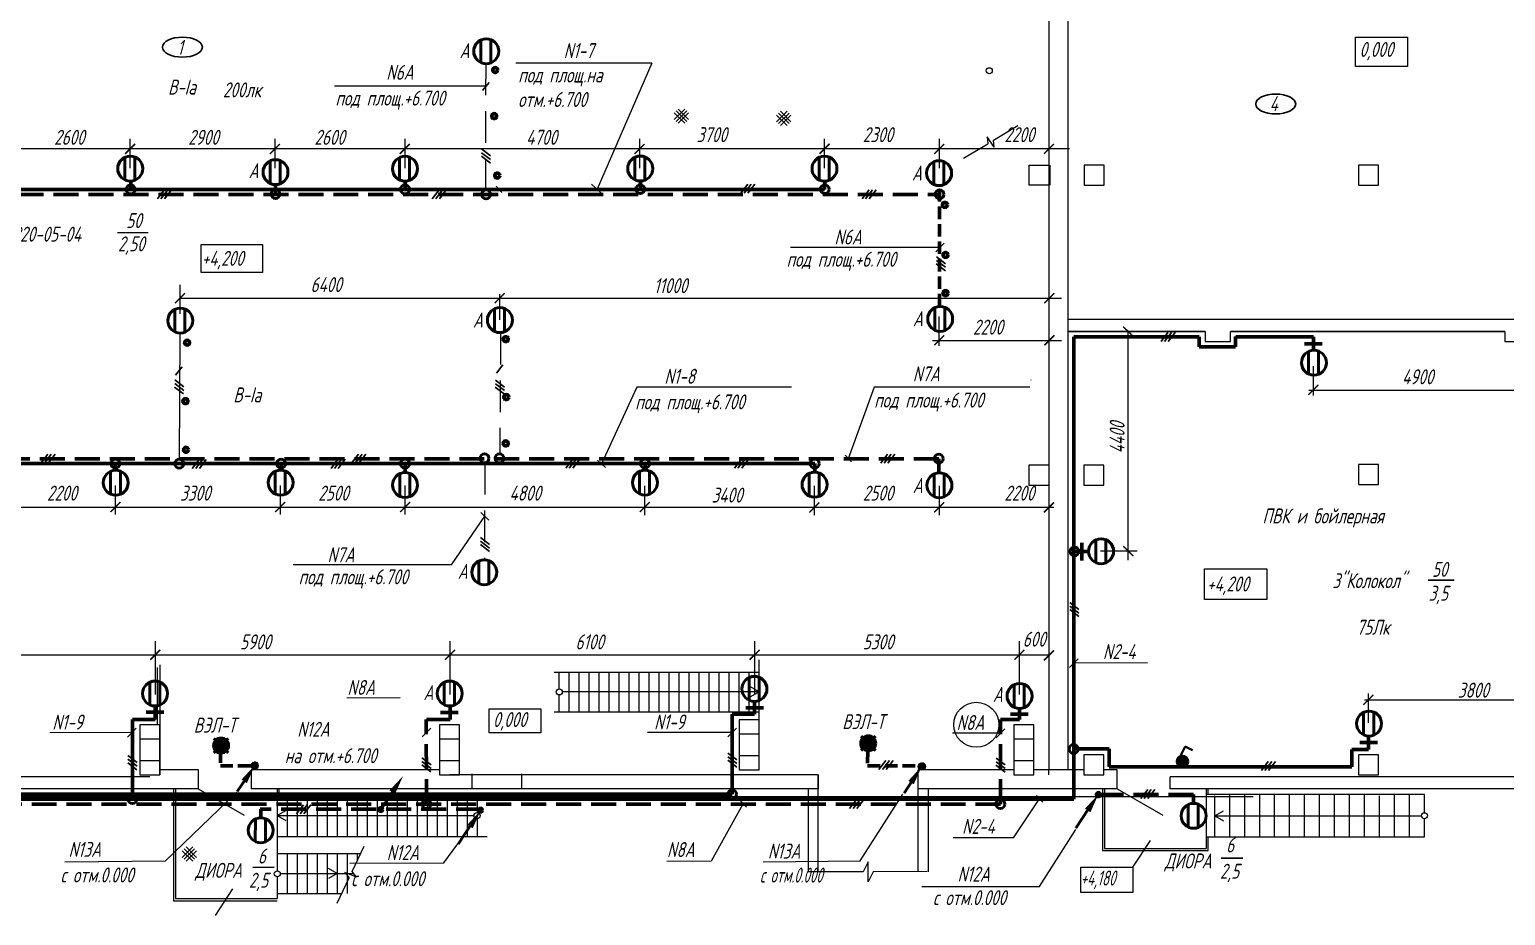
# Model space of a CAD drawing. Header units: inches. Extents: x -2146 to 222, y -883 to 3331.
# Drawn here: x -1174.4 to -878.9, y 2321.4 to 2498.9 of the extents above; entities that cross this region are included whole.
import ezdxf
from ezdxf.enums import TextEntityAlignment as Align

# ---------------------------------------------------------------- set-up
doc = ezdxf.new("R2010")
doc.units = ezdxf.units.IN
doc.header["$MEASUREMENT"] = 0
for name, pattern in [('AUSGEZOGEN', [0]), ('DURCHG', [0]), ('gost5', [7, 5, -2, 0]), ('HIDDEN', [9.525, 6.35, -3.175]), ('K5LT_BASIC', [0]), ('осевая', [50.8, 31.75, -6.35, 6.35, -6.35])]:
    doc.linetypes.add(name, pattern=pattern)
for name, color, linetype in [('1', 7, 'AUSGEZOGEN'), ('osnovnoy shtamp', 7, 'Continuous'), ('АР', 7, 'Continuous'), ('блок', 7, 'Continuous'), ('вид', 7, 'Continuous'), ('НОВЫЙ', 7, 'Continuous'), ('орудован', 7, 'Continuous'), ('текст', 7, 'Continuous')]:
    doc.layers.add(name, color=color, linetype=linetype)
for name, color, linetype, lineweight in [('кабель', 1, 'Continuous', 60), ('КаБель силовой (Вновь)', 1, 'Continuous', 60), ('лампа', 6, 'Continuous', 50), ('основной', 7, 'Continuous', 30), ('размеры', 82, 'Continuous', 25), ('рамка толстая', 7, 'Continuous', 60), ('стена', 7, 'Continuous', 18), ('Строительный', 7, 'Continuous', 25), ('Схема распред. сети', 9, 'Continuous', 25), ('уровни', 5, 'Continuous', 25)]:
    doc.layers.add(name, color=color, linetype=linetype, lineweight=lineweight)
doc.styles.add('Simplex', font='simplex.shx', dxfattribs={"width": 0.7, "oblique": 15})
doc.linetypes.add('ограждение1', pattern='A,6.35,-2.54,[133,ltypeshp.shx,S=2.54,R=0,X=-2.54,Y=0],-2.54,25.4', length=36.83)

# ---------------------------------------------------------------- blocks, each defined once
blk = doc.blocks.new('A$C33DA0663')
at = {"color": 5}
for p, q in [((-4.54, 1.45), (-2.77, 3.22)), ((-2.77, 3.22), (-4.12, 2.85)), ((-4.54, 1.45), (-3.19, 1.81))]:
    blk.add_line(p, q, dxfattribs=at)
at = {"layer": 'АР', "color": 5}
for p, q in [((-7.85, 7.06), (-4.12, 2.85)), ((-3.19, 1.81), (0.55, -2.39))]:
    blk.add_line(p, q, dxfattribs=at)
blk = doc.blocks.new('A$C7DB55512')
blk.add_circle((0, 0), 4.51)
blk = doc.blocks.new('A$C111428AF')
at = {"lineweight": 50}
blk.add_hatch(color=24, dxfattribs=at).paths.add_polyline_path([(3, 1.5, 1), (0, 1.5, 1)])
at = {"color": 24, "lineweight": 50}
for p, q in [((0.07, 2.93), (0.44, 2.56)), ((0.44, 0.44), (0.07, 0.07)), ((2.93, 2.93), (2.56, 2.56)), ((2.56, 0.44), (2.93, 0.07))]:
    blk.add_line(p, q, dxfattribs=at)
blk.add_circle((1.5, 1.5), 1.5, dxfattribs=at)

msp = doc.modelspace()

# ---------------------------------------------------------------- hatches: boundary and pattern name
msp.add_hatch(color=0).paths.add_polyline_path([(-943.54, 2353.25, -1), (-943.54, 2351.25, -1)])
h = msp.add_hatch(color=24)
edge = h.paths.add_edge_path()
edge.add_arc((-1129.3, 2351.4), 0.718, 0, 360)
h = msp.add_hatch(color=24)
edge = h.paths.add_edge_path()
edge.add_arc((-995.71, 2351.25), 0.718, 0, 360)
h = msp.add_hatch(color=24)
edge = h.paths.add_edge_path()
edge.add_arc((-995.7, 2351.23), 0.718, 0, 360)
at = {"layer": 'вид'}
msp.add_hatch(color=0, dxfattribs=at).paths.add_polyline_path([(-944.08, 2353.12, 1), (-942.91, 2351.5, 1)])
at = {"layer": 'кабель'}
for color, points in [(24, [(-1129.61, 2351.52, -1), (-1128.83, 2351.52, -1)]), (24, [(-1128.83, 2351.52, -1), (-1129.61, 2351.52, -1)]), (24, [(-996.03, 2351.37, -1), (-995.25, 2351.37, -1)]), (24, [(-995.25, 2351.37, -1), (-996.03, 2351.37, -1)]), (6, [(-960.77, 2345.62, -1), (-959.99, 2345.62, -1)]), (6, [(-959.99, 2345.62, -1), (-960.77, 2345.62, -1)]), (6, [(-1104.42, 2342.63, -1), (-1103.64, 2342.63, -1)]), (6, [(-1103.64, 2342.63, -1), (-1104.42, 2342.63, -1)]), (6, [(-1084.47, 2342.5, -1), (-1083.69, 2342.5, -1)]), (6, [(-1083.69, 2342.5, -1), (-1084.47, 2342.5, -1)])]:
    msp.add_hatch(color=color, dxfattribs=at).paths.add_polyline_path(points)

# ---------------------------------------------------------------- linework, layer by layer
at = {"color": 6, "lineweight": 50}
for p, q in [((-1084.01, 2496.75), (-1084.01, 2492.25)), ((-1082, 2496.82), (-1082, 2492.18)), ((-1155.29, 2473.25), (-1155.29, 2468.75)), ((-1153.28, 2473.31), (-1153.28, 2468.68)), ((-1126.2, 2472.54), (-1126.2, 2468.03)), ((-1124.19, 2472.6), (-1124.19, 2467.97)), ((-1100.27, 2473.22), (-1100.27, 2468.71)), ((-1098.26, 2473.28), (-1098.26, 2468.65)), ((-1053.18, 2473.27), (-1053.18, 2468.76)), ((-1051.17, 2473.33), (-1051.17, 2468.7)), ((-1016.28, 2473.23), (-1016.28, 2468.73)), ((-1014.27, 2473.3), (-1014.27, 2468.66)), ((-993.33, 2472.33), (-993.33, 2467.83)), ((-991.32, 2472.4), (-991.32, 2467.76)), ((-1145.27, 2442.8), (-1145.27, 2438.3)), ((-1143.26, 2442.87), (-1143.26, 2438.23)), ((-1081.28, 2442.89), (-1081.28, 2438.39)), ((-1079.27, 2442.95), (-1079.27, 2438.32)), ((-993.12, 2443.14), (-993.12, 2438.64)), ((-991.11, 2443.21), (-991.11, 2438.57)), ((-918.28, 2434.36), (-918.28, 2429.86)), ((-916.27, 2434.43), (-916.27, 2429.79)), ((-1158.19, 2410.33), (-1158.19, 2405.83)), ((-1156.18, 2410.4), (-1156.18, 2405.76)), ((-1125.18, 2410.34), (-1125.18, 2405.84)), ((-1123.17, 2410.41), (-1123.17, 2405.77)), ((-1100.26, 2409.87), (-1100.26, 2405.37)), ((-1098.25, 2409.94), (-1098.25, 2405.3)), ((-1052.23, 2410.35), (-1052.23, 2405.85)), ((-1050.22, 2410.41), (-1050.22, 2405.78)), ((-1018.27, 2409.94), (-1018.27, 2405.44)), ((-1016.26, 2410), (-1016.26, 2405.37)), ((-993.26, 2409.82), (-993.26, 2405.32)), ((-991.25, 2409.89), (-991.25, 2405.26)), ((-958.88, 2396.67), (-958.88, 2392.03)), ((-960.89, 2396.58), (-960.89, 2392.1)), ((-1084.4, 2392.41), (-1084.4, 2387.9)), ((-1082.39, 2392.47), (-1082.39, 2387.84)), ((-1150.31, 2368.11), (-1150.31, 2363.61)), ((-1148.3, 2368.18), (-1148.3, 2363.54)), ((-1091.32, 2368.11), (-1091.32, 2363.61)), ((-1089.31, 2368.18), (-1089.31, 2363.54)), ((-1030.3, 2369.04), (-1030.3, 2364.54)), ((-1028.29, 2369.11), (-1028.29, 2364.47)), ((-977.22, 2367.63), (-977.23, 2363.13)), ((-975.22, 2367.67), (-975.22, 2363.04)), ((-907.25, 2362.08), (-907.25, 2357.58)), ((-905.24, 2362.15), (-905.24, 2357.51)), ((-942.38, 2343.62), (-942.38, 2339.11)), ((-940.37, 2343.68), (-940.37, 2339.05)), ((-1129.15, 2340.71), (-1129.16, 2336.21)), ((-1127.15, 2340.78), (-1127.15, 2336.14))]:
    msp.add_line(p, q, dxfattribs=at)
at = {"linetype": 'HIDDEN'}
for p, q in [((-1083.03, 2492.02), (-1083.09, 2466.73)), ((-1080.05, 2438.09), (-1080.21, 2413.86)), ((-1083.19, 2412.06), (-1083.31, 2392.68))]:
    msp.add_line(p, q, dxfattribs=at)
at = {"linetype": 'Continuous'}
for p, q in [((-1049.8, 2492.1), (-1076.98, 2492.08)), ((-992.04, 2455.22), (-1022.03, 2455.19)), ((-1021.78, 2427.25), (-1052.76, 2427.23)), ((-974.09, 2427.25), (-1005.25, 2427.23)), ((-950.52, 2371.98), (-965.29, 2371.96)), ((-1100.16, 2364.99), (-1110.85, 2364.94)), ((-1153.87, 2358.02), (-1170.28, 2357.99)), ((-1033.71, 2358.04), (-1050.64, 2358.02)), ((-979.92, 2357.94), (-989.58, 2357.92)), ((-977.34, 2336.97), (-989.43, 2336.94)), ((-1037.92, 2332.25), (-1046.77, 2332.23))]:
    msp.add_line(p, q, dxfattribs=at)
for p, q in [((-1049.8, 2492.1), (-1060.72, 2466.88)), ((-1082.81, 2487.48), (-1113.31, 2487.49)), ((-1052.76, 2427.23), (-1059.83, 2411.88)), ((-1005.25, 2427.23), (-1010.43, 2412.89)), ((-1089.85, 2391.6), (-1121.59, 2391.6)), ((-1037.84, 2332.33), (-1031.47, 2343.74)), ((-977.36, 2336.96), (-972.12, 2344.78))]:
    msp.add_line(p, q)
at = {"lineweight": 30}
for p, q in [((-1083.66, 2486.61), (-1082.36, 2488.26)), ((-1059.5, 2465.75), (-1061.85, 2467.9)), ((-1079.82, 2466.21), (-1080.95, 2467.49)), ((-992.93, 2454.29), (-991.21, 2456.07)), ((-1145.14, 2429.62), (-1143.84, 2431.27)), ((-1080.88, 2430.01), (-1079.59, 2431.67)), ((-1060.63, 2412.6), (-1059.02, 2411.16)), ((-1011.04, 2413.58), (-1009.81, 2412.26)), ((-1084.04, 2402.11), (-1082.38, 2400.58)), ((-894.35, 2388.54), (-889.15, 2388.54)), ((-966.15, 2371.05), (-964.42, 2372.83)), ((-1154.73, 2357.13), (-1153.01, 2358.9)), ((-1095.76, 2357.15), (-1094.04, 2358.93)), ((-1034.58, 2357.15), (-1032.85, 2358.93)), ((-980.83, 2357), (-979.11, 2358.77)), ((-1030.85, 2343.07), (-1032.11, 2344.4)), ((-971.49, 2344.12), (-972.75, 2345.45)), ((-935.79, 2332.86), (-931.47, 2332.89)), ((-1129.68, 2331.04), (-1125.36, 2331.07))]:
    msp.add_line(p, q, dxfattribs=at)
at = {"lineweight": 13, "ltscale": 100}
for p, q in [((-1043.17, 2482.93), (-1045.27, 2480.83)), ((-1042.79, 2482.54), (-1044.89, 2480.45)), ((-1042.79, 2480.45), (-1044.89, 2482.54)), ((-1042.41, 2480.83), (-1044.51, 2482.93)), ((-1022.68, 2482.48), (-1024.78, 2480.38)), ((-1021.92, 2480.38), (-1024.02, 2482.48)), ((-1043.17, 2480.07), (-1045.27, 2482.16)), ((-1042.41, 2482.16), (-1044.51, 2480.07)), ((-1022.68, 2479.62), (-1024.78, 2481.71)), ((-1022.3, 2482.1), (-1024.4, 2480)), ((-1022.3, 2480), (-1024.4, 2482.1)), ((-1021.92, 2481.71), (-1024.02, 2479.62))]:
    msp.add_line(p, q, dxfattribs=at)
at = {"color": 0}
for p, q in [((-1154.19, 2471.09), (-1154.19, 2476.94)), ((-1125.19, 2471.09), (-1125.19, 2476.94)), ((-1099.19, 2471.09), (-1099.19, 2476.94)), ((-1052.19, 2471.09), (-1052.19, 2476.94)), ((-1015.19, 2471.09), (-1015.19, 2476.94)), ((-992.19, 2471.09), (-992.19, 2476.94)), ((-1250.31, 2475), (-966.15, 2475)), ((-1144.21, 2441.88), (-1144.21, 2447.73)), ((-1144.26, 2445.04), (-967.75, 2445.04)), ((-992.21, 2435.52), (-992.21, 2441.37)), ((-954.39, 2392.55), (-954.4, 2438.35)), ((-1144.27, 2437.97), (-1144.43, 2412.69)), ((-993.6, 2436.59), (-967.75, 2436.59)), ((-917.3, 2425.57), (-917.3, 2431.42)), ((-918.2, 2426.64), (-868.3, 2426.64)), ((-1157.13, 2401.69), (-1157.13, 2407.54)), ((-1124.13, 2401.69), (-1124.13, 2407.54)), ((-1099.13, 2401.69), (-1099.13, 2407.54)), ((-1051.19, 2401.6), (-1051.19, 2407.45)), ((-1017.19, 2401.6), (-1017.19, 2407.45)), ((-992.19, 2401.6), (-992.19, 2407.45)), ((-1285.35, 2403.2), (-969.29, 2403.2)), ((-1089.85, 2391.6), (-1083.19, 2401.38)), ((-1149.21, 2376.34), (-1149.21, 2365.68)), ((-1090.21, 2376.34), (-1090.21, 2365.68)), ((-1029.21, 2376.34), (-1029.21, 2365.68)), ((-976.21, 2376.34), (-976.21, 2365.68)), ((-1270.69, 2373.63), (-970.06, 2373.63)), ((-907.05, 2364.57), (-867.89, 2364.57)), ((-906.3, 2360.01), (-906.3, 2365.86)), ((-1451.92, 2345.23), (-929.34, 2345.23)), ((-1147.13, 2332.38), (-1132.84, 2346.09)), ((-1008.03, 2332.34), (-999.54, 2345.68)), ((-972.13, 2327.18), (-964.9, 2338.59)), ((-1091.44, 2331.93), (-1088.59, 2335.72)), ((-953.44, 2331.09), (-949.96, 2336.4)), ((-1167.32, 2332.18), (-1147.12, 2332.38)), ((-1110.25, 2331.87), (-1091.44, 2331.94)), ((-1027.49, 2332.18), (-1007.98, 2332.38)), ((-1137.13, 2321.4), (-1133.65, 2326.71)), ((-995.74, 2327.18), (-972.12, 2327.21))]:
    msp.add_line(p, q, dxfattribs=at)
at = {"lineweight": 60}
for p, q in [((-1154.12, 2466.83), (-1154.12, 2468.5)), ((-1125.12, 2465.84), (-1125.12, 2467.78)), ((-1099.18, 2466.83), (-1099.18, 2468.5)), ((-1052.05, 2466.83), (-1052.05, 2468.5)), ((-1015.17, 2466.83), (-1015.11, 2468.5)), ((-940.19, 2437.3), (-965.3, 2437.3)), ((-965.29, 2437.3), (-965.29, 2344.71)), ((-917.3, 2437.3), (-932.81, 2437.3)), ((-919.07, 2435.91), (-915.53, 2435.91)), ((-917.3, 2434.61), (-917.3, 2437.3)), ((-1157.18, 2411.89), (-1157.18, 2410.64)), ((-1124, 2411.89), (-1124, 2410.74)), ((-1099.18, 2411.88), (-1099.18, 2410.13)), ((-1051.13, 2411.9), (-1051.13, 2410.74)), ((-1017.15, 2411.91), (-1017.15, 2410.21)), ((-992.31, 2412.89), (-992.31, 2411.2)), ((-992.31, 2411.25), (-992.32, 2410.07)), ((-962.46, 2394.31), (-965.29, 2394.31)), ((-963.67, 2392.53), (-963.67, 2396.07)), ((-1029.19, 2364.2), (-1029.19, 2361.73)), ((-1151.02, 2362.11), (-1147.48, 2362.11)), ((-1149.24, 2363.32), (-1149.24, 2360.65)), ((-1092.09, 2362.08), (-1088.55, 2362.08)), ((-1090.13, 2363.3), (-1090.13, 2360.63)), ((-1033.71, 2345.71), (-1033.71, 2361.72)), ((-1033.7, 2361.73), (-1029.19, 2361.73)), ((-1030.98, 2362.99), (-1027.44, 2362.99)), ((-977.96, 2361.72), (-974.42, 2361.72)), ((-976.17, 2362.84), (-976.17, 2360.68)), ((-1153.78, 2344.72), (-1153.78, 2360.65)), ((-1153.78, 2360.65), (-1149.24, 2360.65)), ((-1094.91, 2360.63), (-1090.13, 2360.63)), ((-979.99, 2360.67), (-976.18, 2360.68)), ((-908.01, 2356.07), (-904.47, 2356.07))]:
    msp.add_line(p, q, dxfattribs=at)
at = {"linetype": 'K5LT_BASIC', "lineweight": 60}
for p, q in [((-1317.78, 2466.83), (-1015.17, 2466.83)), ((-1325.36, 2411.9), (-1017.15, 2411.91))]:
    msp.add_line(p, q, dxfattribs=at)
at = {"linetype": 'gost5', "lineweight": 60}
for p, q in [((-1316.54, 2465.83), (-992.17, 2465.83)), ((-1094.89, 2343.71), (-1094.94, 2360.63)), ((-979.94, 2343.71), (-979.99, 2360.67))]:
    msp.add_line(p, q, dxfattribs=at)
at = {"linetype": 'gost5', "lineweight": 60, "ltscale": 0.5}
msp.add_line((-992.19, 2443.39), (-992.17, 2467.55), dxfattribs=at)
at = {"lineweight": 25}
msp.add_line((-1156.77, 2458.19), (-1150.63, 2458.19), dxfattribs=at)
at = {"color": 24, "linetype": 'gost5', "lineweight": 60, "ltscale": 0.5}
for p, q in [((-1136.16, 2354.5), (-1136.16, 2351.38)), ((-1136.16, 2351.38), (-1129.57, 2351.38)), ((-1006.57, 2351.37), (-995.84, 2351.37))]:
    msp.add_line(p, q, dxfattribs=at)
at = {"ltscale": 100}
for p, q in [((-1141.69, 2335.14), (-1143.79, 2333.04)), ((-1141.31, 2334.76), (-1143.4, 2332.66)), ((-1141.31, 2332.66), (-1143.4, 2334.76)), ((-1140.93, 2333.04), (-1143.02, 2335.14)), ((-1141.69, 2332.28), (-1143.79, 2334.37)), ((-1140.93, 2334.37), (-1143.02, 2332.28))]:
    msp.add_line(p, q, dxfattribs=at)
at = {"color": 0, "lineweight": 50}
for centre in [(-1154.12, 2466.82), (-1099.18, 2466.84), (-1052.09, 2466.87), (-1015.15, 2466.87), (-1125.12, 2465.89), (-1082.95, 2465.82), (-992.17, 2465.83), (-1157.17, 2411.88), (-1144.4, 2411.9), (-1124, 2411.89), (-1099.18, 2411.9), (-1083.27, 2412.97), (-1080.27, 2412.97), (-1051.13, 2411.9), (-1017.16, 2411.89), (-992.32, 2412.89), (-965.15, 2394.31), (-965.3, 2354.75), (-1033.69, 2345.68), (-1153.77, 2344.72), (-1094.89, 2343.71), (-979.99, 2343.73)]:
    msp.add_circle(centre, 0.891, dxfattribs=at)
at = {"color": 0, "lineweight": 30}
msp.add_circle((-943.5, 2352.31), 1, dxfattribs=at)
at = {"color": 24}
for centre in [(-1129.3, 2351.4), (-995.71, 2351.25), (-995.7, 2351.23)]:
    msp.add_circle(centre, 0.718, dxfattribs=at)
at = {"layer": 'osnovnoy shtamp', "color": 0, "lineweight": 13}
msp.add_circle((-982.2, 2490.6), 0.6, dxfattribs=at)
at = {"layer": 'АР', "color": 0, "lineweight": 30}
for centre in [(-1143.76, 2495.32), (-924.86, 2483.93)]:
    msp.add_ellipse(centre, major_axis=(-4, 0), ratio=0.5, dxfattribs=at)
at = {"layer": 'блок', "color": 0, "lineweight": 30}
for p, q in [((-1083.9, 2473.49), (-1082.08, 2472.1)), ((-1083.87, 2474.92), (-1082.06, 2473.53)), ((-1083.87, 2474.18), (-1082.06, 2472.79)), ((-1030.57, 2467.86), (-1031.96, 2466.04)), ((-1029.87, 2467.86), (-1031.26, 2466.04)), ((-1029.13, 2467.86), (-1030.52, 2466.04)), ((-1147.39, 2466.73), (-1148.78, 2464.92)), ((-1146.69, 2466.73), (-1148.08, 2464.92)), ((-1145.95, 2466.73), (-1147.34, 2464.92)), ((-1092.36, 2466.73), (-1093.75, 2464.92)), ((-1091.66, 2466.73), (-1093.04, 2464.92)), ((-1090.92, 2466.73), (-1092.31, 2464.92)), ((-1006.29, 2466.73), (-1007.68, 2464.92)), ((-1005.59, 2466.73), (-1006.98, 2464.92)), ((-1004.85, 2466.73), (-1006.24, 2464.92)), ((-992.8, 2453.34), (-990.98, 2451.95)), ((-992.82, 2451.91), (-991, 2450.52)), ((-992.8, 2452.61), (-990.98, 2451.22)), ((-946.43, 2438.16), (-947.82, 2436.34)), ((-945.73, 2438.16), (-947.12, 2436.34)), ((-944.99, 2438.16), (-946.38, 2436.34)), ((-1145.33, 2427.25), (-1143.51, 2425.86)), ((-1145.3, 2428.67), (-1143.49, 2427.28)), ((-1145.3, 2427.94), (-1143.49, 2426.55)), ((-1081.12, 2427.22), (-1079.3, 2425.83)), ((-1081.09, 2428.64), (-1079.28, 2427.25)), ((-1081.09, 2427.91), (-1079.28, 2426.52)), ((-1170.71, 2413.79), (-1172.1, 2411.98)), ((-1170.01, 2413.79), (-1171.4, 2411.98)), ((-1169.27, 2413.79), (-1170.66, 2411.98)), ((-1140.42, 2412.73), (-1141.81, 2410.92)), ((-1139.71, 2412.73), (-1141.1, 2410.92)), ((-1138.98, 2412.73), (-1140.36, 2410.92)), ((-1112.61, 2412.78), (-1114, 2410.96)), ((-1111.91, 2412.78), (-1113.3, 2410.96)), ((-1111.17, 2412.78), (-1112.56, 2410.96)), ((-1108.49, 2413.79), (-1109.88, 2411.98)), ((-1107.79, 2413.79), (-1109.18, 2411.98)), ((-1107.05, 2413.79), (-1108.44, 2411.98)), ((-1065.61, 2412.78), (-1067, 2410.97)), ((-1064.91, 2412.78), (-1066.3, 2410.97)), ((-1064.17, 2412.78), (-1065.56, 2410.97)), ((-1031.83, 2412.81), (-1033.22, 2410.99)), ((-1031.13, 2412.81), (-1032.52, 2410.99)), ((-1030.39, 2412.81), (-1031.78, 2410.99)), ((-1002.56, 2413.79), (-1003.95, 2411.98)), ((-1001.85, 2413.79), (-1003.24, 2411.98)), ((-1001.12, 2413.79), (-1002.5, 2411.98)), ((-1084.07, 2397.11), (-1082.25, 2395.72)), ((-1084.09, 2395.68), (-1082.27, 2394.3)), ((-1084.07, 2396.38), (-1082.25, 2394.99)), ((-966.09, 2382.67), (-964.27, 2381.29)), ((-966.06, 2384.1), (-964.25, 2382.71)), ((-966.06, 2383.37), (-964.25, 2381.98)), ((-1154.67, 2353.42), (-1152.85, 2352.03)), ((-1154.67, 2352.68), (-1152.85, 2351.29)), ((-1095.79, 2352.98), (-1093.97, 2351.59)), ((-1034.56, 2352.52), (-1032.75, 2351.13)), ((-1034.54, 2353.94), (-1032.73, 2352.55)), ((-1034.54, 2353.21), (-1032.73, 2351.82)), ((-1002.91, 2352.46), (-1004.3, 2350.65)), ((-1002.21, 2352.46), (-1003.6, 2350.65)), ((-1001.47, 2352.46), (-1002.86, 2350.65)), ((-980.85, 2352.93), (-979.03, 2351.55)), ((-1154.69, 2351.99), (-1152.88, 2350.6)), ((-1095.81, 2351.56), (-1094, 2350.17)), ((-1095.79, 2352.25), (-1093.97, 2350.86)), ((-980.87, 2351.51), (-979.06, 2350.12)), ((-980.85, 2352.2), (-979.03, 2350.81)), ((-926.35, 2352.25), (-927.73, 2350.43)), ((-925.64, 2352.25), (-927.03, 2350.43)), ((-924.9, 2352.25), (-926.29, 2350.43)), ((-950.49, 2346.66), (-951.88, 2344.84)), ((-949.79, 2346.66), (-951.18, 2344.84)), ((-949.05, 2346.66), (-950.44, 2344.84)), ((-1119.51, 2343.57), (-1120.9, 2341.75)), ((-1118.81, 2343.57), (-1120.2, 2341.75)), ((-1118.07, 2343.57), (-1119.46, 2341.75)), ((-1008.78, 2344.62), (-1010.17, 2342.8)), ((-1008.08, 2344.62), (-1009.47, 2342.8)), ((-1007.34, 2344.62), (-1008.73, 2342.8))]:
    msp.add_line(p, q, dxfattribs=at)
at = {"layer": 'кабель', "color": 0}
for p, q in [((-940.2, 2437.29), (-940.2, 2435.3)), ((-940.2, 2435.3), (-932.9, 2435.3)), ((-932.9, 2435.3), (-932.9, 2437.39)), ((-906.25, 2357.31), (-906.25, 2354.65)), ((-958.18, 2354.76), (-965.28, 2354.76)), ((-958.18, 2351.17), (-958.18, 2354.77)), ((-906.25, 2354.65), (-909.59, 2354.65)), ((-909.59, 2354.65), (-909.59, 2351.2)), ((-909.59, 2351.2), (-958.2, 2351.2))]:
    msp.add_line(p, q, dxfattribs=at)
at = {"layer": 'кабель', "color": 0, "linetype": 'gost5', "lineweight": 60}
msp.add_line((-992.31, 2412.89), (-1314.17, 2412.89), dxfattribs=at)
at = {"layer": 'кабель'}
for p, q in [((-941.31, 2345.64), (-941.31, 2343.92)), ((-1128.08, 2342.69), (-1128.08, 2340.99))]:
    msp.add_line(p, q, dxfattribs=at)
at = {"layer": 'кабель', "color": 1}
for centre in [(-1081.13, 2490.74), (-1081.34, 2481.51), (-1080.72, 2469.61), (-991.1, 2463.71), (-990.97, 2453.69), (-990.97, 2446.05), (-1142.81, 2436.13), (-1079.03, 2436.83), (-1143.16, 2424.42), (-1078.91, 2425.23), (-1143.04, 2414.67), (-1079.03, 2415.95)]:
    msp.add_circle(centre, 0.5, dxfattribs=at)
at = {"layer": 'кабель', "color": 24}
for centre in [(-1129.22, 2351.52), (-1129.22, 2351.52), (-995.64, 2351.37), (-995.64, 2351.37)]:
    msp.add_circle(centre, 0.39, dxfattribs=at)
at = {"layer": 'кабель', "color": 6}
for centre in [(-960.38, 2345.62), (-960.38, 2345.62), (-1104.03, 2342.63), (-1104.03, 2342.63), (-1084.08, 2342.5), (-1084.08, 2342.5)]:
    msp.add_circle(centre, 0.39, dxfattribs=at)
at = {"layer": 'КаБель силовой (Вновь)', "color": 24, "linetype": 'gost5', "ltscale": 0.5}
msp.add_line((-1006.53, 2354.38), (-1006.57, 2351.36), dxfattribs=at)
at = {"layer": 'лампа', "color": 24}
for p, q in [((-1131.19, 2348.59), (-1132.79, 2346.21)), ((-997.67, 2348.36), (-999.25, 2345.89))]:
    msp.add_line(p, q, dxfattribs=at)
at = {"layer": 'лампа', "color": 6}
for p, q in [((-1101.54, 2346.35), (-1104.08, 2342.49)), ((-962.31, 2342.76), (-964.85, 2338.91)), ((-1085.98, 2339.54), (-1088.53, 2335.69))]:
    msp.add_line(p, q, dxfattribs=at)
for centre in [(-1082.93, 2494.5), (-1154.21, 2471), (-1052.1, 2471.01), (-1125.12, 2470.28), (-1099.19, 2470.96), (-1015.2, 2470.98), (-992.25, 2470.08), (-1144.19, 2440.55), (-1080.2, 2440.64), (-992.04, 2440.89), (-917.2, 2432.11), (-1157.11, 2408.08), (-1124.1, 2408.09), (-1099.18, 2407.62), (-1051.15, 2408.1), (-1017.19, 2407.69), (-992.18, 2407.57), (-959.81, 2394.35), (-1083.32, 2390.15), (-1149.23, 2365.86), (-1090.24, 2365.86), (-1029.22, 2366.79), (-976.15, 2365.36), (-906.17, 2359.83), (-941.3, 2341.36), (-1128.08, 2338.46)]:
    msp.add_circle(centre, 2.5, dxfattribs=at)
at = {"layer": 'лампа', "color": 24}
for points in [[(-1131.93, 2348.61), (-1129.24, 2351.51), (-1130.85, 2347.9)], [(-998.41, 2348.38), (-995.72, 2351.28), (-997.33, 2347.67)]]:
    msp.add_solid(points, dxfattribs=at)
at = {"layer": 'лампа', "color": 6}
for points in [[(-1102.28, 2346.45), (-1099.58, 2349.34), (-1101.19, 2345.73)], [(-963.05, 2342.79), (-960.35, 2345.68), (-961.96, 2342.07)], [(-1086.72, 2339.56), (-1084.03, 2342.46), (-1085.64, 2338.85)]]:
    msp.add_solid(points, dxfattribs=at)
at = {"layer": 'НОВЫЙ', "color": 0, "lineweight": 20}
for points in [[(-908.85, 2497.29), (-898.45, 2497.29), (-898.45, 2491.43), (-908.85, 2491.43)], [(-1140.02, 2455.76), (-1127.72, 2455.76), (-1127.72, 2450.17), (-1140.02, 2450.17)], [(-939.11, 2390.8), (-926.62, 2390.8), (-926.62, 2384.71), (-939.11, 2384.71)]]:
    msp.add_lwpolyline(points, close=True, dxfattribs=at)
at = {"layer": 'НОВЫЙ', "color": 0}
for points in [[(-1082.31, 2362.81), (-1072.01, 2362.81), (-1072.01, 2357.98), (-1082.31, 2357.98)], [(-963.87, 2331.08), (-953.44, 2331.08), (-953.44, 2326.03), (-963.87, 2326.03)]]:
    msp.add_lwpolyline(points, close=True, dxfattribs=at)
at = {"layer": 'основной', "color": 0, "lineweight": 25, "ltscale": 100}
msp.add_line((-1088.3, 2349.6), (-1090.3, 2349.6), dxfattribs=at)
at = {"layer": 'основной', "color": 6, "lineweight": 15, "ltscale": 100}
msp.add_line((-1075.84, 2349.75), (-1075.84, 2346.95), dxfattribs=at)
at = {"layer": 'основной', "color": 0, "lineweight": 13}
for p, q in [((-916.07, 2337.11), (-916.07, 2345.66)), ((-913.07, 2337.11), (-913.07, 2345.66)), ((-910.07, 2337.11), (-910.07, 2345.66)), ((-907.07, 2337.11), (-907.07, 2345.66)), ((-904.07, 2337.11), (-904.07, 2345.34))]:
    msp.add_line(p, q, dxfattribs=at)
at = {"layer": 'размеры', "color": 0}
for p, q in [((-974.2, 2467.68), (-974.2, 2471.68)), ((-974.2, 2471.68), (-970.2, 2471.68)), ((-970.2, 2471.68), (-970.2, 2467.68)), ((-970.1, 2471.69), (-970.1, 2467.69)), ((-959.2, 2471.69), (-963.2, 2471.69)), ((-963.2, 2471.69), (-963.2, 2467.69)), ((-959.2, 2467.69), (-959.2, 2471.69)), ((-970.2, 2467.68), (-974.2, 2467.68)), ((-963.2, 2467.69), (-959.2, 2467.69)), ((-970.2, 2411.6), (-974.3, 2411.6)), ((-974.3, 2411.6), (-974.3, 2407.6)), ((-974.3, 2407.6), (-970.2, 2407.6))]:
    msp.add_line(p, q, dxfattribs=at)
at = {"layer": 'размеры', "color": 0, "const_width": 0.3}
for points in [[(-1155.24, 2473.93), (-1153.24, 2475.93)], [(-1153.24, 2475.93), (-1155.24, 2473.93)], [(-1126.24, 2473.93), (-1124.24, 2475.93)], [(-1124.24, 2475.93), (-1126.24, 2473.93)], [(-1100.24, 2473.93), (-1098.24, 2475.93)], [(-1098.24, 2475.93), (-1100.24, 2473.93)], [(-1053.24, 2473.93), (-1051.24, 2475.93)], [(-1051.24, 2475.93), (-1053.24, 2473.93)], [(-1016.19, 2473.96), (-1014.19, 2475.96)], [(-1014.19, 2475.96), (-1016.19, 2473.96)], [(-993.24, 2473.93), (-991.24, 2475.93)], [(-991.24, 2475.93), (-993.24, 2473.93)], [(-971.26, 2473.93), (-969.26, 2475.93)], [(-969.26, 2475.93), (-971.26, 2473.93)], [(-1145.23, 2444.06), (-1143.23, 2446.06)], [(-1143.23, 2446.06), (-1145.23, 2444.06)], [(-1081.23, 2444.06), (-1079.23, 2446.06)], [(-1079.23, 2446.06), (-1081.23, 2444.06)], [(-971.18, 2444.06), (-969.18, 2446.06)], [(-969.18, 2446.06), (-971.18, 2444.06)], [(-955.4, 2439.32), (-953.4, 2437.43)], [(-993.23, 2435.62), (-991.23, 2437.62)], [(-991.23, 2437.62), (-993.23, 2435.62)], [(-971.18, 2435.61), (-969.18, 2437.61)], [(-969.18, 2437.61), (-971.18, 2435.61)], [(-918.32, 2425.67), (-916.32, 2427.67)], [(-916.32, 2427.67), (-918.32, 2425.67)], [(-1158.18, 2402.21), (-1156.18, 2404.21)], [(-1156.18, 2404.21), (-1158.18, 2402.21)], [(-1125.18, 2402.21), (-1123.18, 2404.21)], [(-1123.18, 2404.21), (-1125.18, 2402.21)], [(-1100.18, 2402.21), (-1098.18, 2404.21)], [(-1098.18, 2404.21), (-1100.18, 2402.21)], [(-1052.18, 2402.21), (-1050.18, 2404.21)], [(-1050.18, 2404.21), (-1052.18, 2402.21)], [(-1018.24, 2402.13), (-1016.24, 2404.13)], [(-1016.24, 2404.13), (-1018.24, 2402.13)], [(-993.24, 2402.13), (-991.24, 2404.13)], [(-991.24, 2404.13), (-993.24, 2402.13)], [(-971.26, 2402.13), (-969.26, 2404.13)], [(-969.26, 2404.13), (-971.26, 2402.13)], [(-955.36, 2395.38), (-953.36, 2393.38)], [(-1150.18, 2372.63), (-1148.18, 2374.63)], [(-1148.18, 2374.63), (-1150.18, 2372.63)], [(-1091.18, 2372.63), (-1089.18, 2374.63)], [(-1089.18, 2374.63), (-1091.18, 2372.63)], [(-1030.18, 2372.63), (-1028.18, 2374.63)], [(-1028.18, 2374.63), (-1030.18, 2372.63)], [(-977.18, 2372.63), (-975.18, 2374.63)], [(-975.18, 2374.63), (-977.18, 2372.63)], [(-971.26, 2372.49), (-969.26, 2374.49)], [(-969.26, 2374.49), (-971.26, 2372.49)], [(-907.32, 2363.6), (-905.32, 2365.6)], [(-905.32, 2365.6), (-907.32, 2363.6)]]:
    msp.add_lwpolyline(points, dxfattribs=at)
at = {"layer": 'рамка толстая', "lineweight": 40}
for p in [(-944.35, 2352.59), (-941.49, 2354.51)]:
    msp.add_line(p, (-943.02, 2355.26), dxfattribs=at)
at = {"layer": 'рамка толстая'}
msp.add_circle((-943.54, 2352.25), 1, dxfattribs=at)
at = {"layer": 'стена', "lineweight": 60}
msp.add_line((-1033.71, 2345.71), (-1458.1, 2345.71), dxfattribs=at)
at = {"layer": 'стена', "linetype": 'gost5', "lineweight": 60}
for p, q in [((-979.94, 2343.71), (-1446.26, 2343.71)), ((-941.34, 2345.64), (-960.43, 2345.64))]:
    msp.add_line(p, q, dxfattribs=at)
at = {"layer": 'стена', "linetype": 'DURCHG', "lineweight": 60}
msp.add_line((-965.29, 2344.71), (-1443.24, 2344.71), dxfattribs=at)
at = {"layer": 'стена', "color": 0, "linetype": 'gost5', "lineweight": 60}
msp.add_line((-1083.96, 2342.71), (-1128.21, 2342.71), dxfattribs=at)
at = {"layer": 'Строительный', "color": 0, "ltscale": 100}
for p, q in [((-966.4, 2445.85), (-966.4, 2532.4)), ((-970.2, 2445.85), (-970.2, 2528.6)), ((-904.3, 2471.69), (-908.3, 2471.69)), ((-908.3, 2471.69), (-908.3, 2467.69)), ((-904.3, 2467.69), (-904.3, 2471.69)), ((-908.3, 2467.69), (-904.3, 2467.69)), ((-966.4, 2350.6), (-966.4, 2445.85)), ((-966.4, 2440.85), (-845.9, 2440.85)), ((-939.01, 2438.35), (-966.4, 2438.35)), ((-966.3, 2438.35), (-939.01, 2438.35)), ((-939.01, 2438.35), (-939.01, 2436.35)), ((-879.01, 2438.35), (-933.91, 2438.35)), ((-933.91, 2438.35), (-879.01, 2438.35)), ((-933.91, 2436.35), (-933.91, 2438.35)), ((-879.01, 2438.35), (-879.01, 2436.35)), ((-939.01, 2436.35), (-933.91, 2436.35)), ((-879.01, 2436.35), (-873.91, 2436.35)), ((-959.3, 2411.6), (-963.3, 2411.6)), ((-963.3, 2411.6), (-963.3, 2407.6)), ((-959.3, 2407.6), (-959.3, 2411.6)), ((-904.3, 2411.75), (-908.3, 2411.75)), ((-908.3, 2411.75), (-908.3, 2407.75)), ((-904.3, 2407.75), (-904.3, 2411.75)), ((-963.3, 2407.6), (-959.3, 2407.6)), ((-908.3, 2407.75), (-904.3, 2407.75)), ((-1148.3, 2359.6), (-1152.3, 2359.6)), ((-1152.3, 2359.6), (-1152.3, 2349.6)), ((-1148.3, 2349.6), (-1148.3, 2359.6)), ((-1088.3, 2359.6), (-1092.3, 2359.6)), ((-1092.3, 2359.6), (-1092.3, 2349.6)), ((-1088.3, 2349.6), (-1088.3, 2359.6)), ((-1028.3, 2360.6), (-1032.3, 2360.6)), ((-1032.3, 2360.6), (-1032.3, 2350.6)), ((-1028.3, 2350.6), (-1028.3, 2360.6)), ((-973.3, 2359.6), (-977.3, 2359.6)), ((-977.3, 2359.6), (-977.3, 2349.6)), ((-973.3, 2349.6), (-973.3, 2359.6)), ((-1152.3, 2356.77), (-1148.3, 2356.77)), ((-1092.3, 2356.77), (-1088.3, 2356.77)), ((-1032.3, 2357.77), (-1028.3, 2357.77)), ((-977.3, 2356.77), (-973.3, 2356.77)), ((-1152.3, 2352.42), (-1148.3, 2352.42)), ((-1092.3, 2352.42), (-1088.3, 2352.42)), ((-1032.3, 2353.42), (-1028.3, 2353.42)), ((-977.3, 2352.42), (-973.3, 2352.42)), ((-959.3, 2353.6), (-963.3, 2353.6)), ((-963.3, 2353.6), (-963.3, 2349.6)), ((-959.3, 2349.6), (-959.3, 2353.6)), ((-904.3, 2353.6), (-908.3, 2353.6)), ((-908.3, 2353.6), (-908.3, 2349.6)), ((-904.3, 2349.6), (-904.3, 2353.6)), ((-1152.3, 2349.6), (-1148.3, 2349.6)), ((-1140.6, 2350.6), (-1148.3, 2350.6)), ((-1140.6, 2350.6), (-1140.6, 2346.85)), ((-1092.3, 2350.6), (-1130, 2350.6)), ((-1130, 2350.6), (-1130, 2346.8)), ((-1092.3, 2349.6), (-1088.3, 2349.6)), ((-1016.5, 2349.6), (-1088.3, 2349.6)), ((-1032.3, 2350.6), (-1028.3, 2350.6)), ((-1016.5, 2349.6), (-1016.5, 2346.8)), ((-1016.5, 2330.13), (-1016.5, 2349.6)), ((-977.3, 2350.6), (-996.46, 2350.6)), ((-996.46, 2330.2), (-996.46, 2350.6)), ((-977.3, 2349.6), (-973.3, 2349.6)), ((-963.3, 2350.6), (-973.3, 2350.6)), ((-970.3, 2349.6), (-970.3, 2350.6)), ((-963.3, 2349.6), (-959.3, 2349.6)), ((-956.6, 2350.6), (-959.3, 2350.6)), ((-956.6, 2346.8), (-956.6, 2350.6)), ((-908.3, 2349.6), (-904.3, 2349.6)), ((-1140.6, 2346.8), (-1310.06, 2346.8)), ((-1150.3, 2349.2), (-1270.3, 2349.2)), ((-1016.5, 2346.8), (-1130, 2346.8)), ((-1018.5, 2346.8), (-1018.5, 2330.12)), ((-956.6, 2346.8), (-996.45, 2346.8)), ((-994.45, 2346.8), (-996.45, 2346.8)), ((-994.45, 2346.8), (-994.45, 2330.12)), ((-843.5, 2349.2), (-946, 2349.2)), ((-946, 2346.8), (-946, 2349.2)), ((-843.5, 2346.8), (-946, 2346.8)), ((-1006.46, 2332.17), (-1007.45, 2330.16)), ((-1006.43, 2328.17), (-1006.46, 2332.17)), ((-1109.45, 2329.75), (-1124.16, 2329.75)), ((-1007.45, 2330.16), (-1018.62, 2330.12)), ((-1005.45, 2330.17), (-1006.43, 2328.17)), ((-994.62, 2330.2), (-1005.45, 2330.17))]:
    msp.add_line(p, q, dxfattribs=at)
at = {"layer": 'Строительный', "ltscale": 100}
for p, q in [((-1080.2, 2440.67), (-1080.2, 2445.85)), ((-970.2, 2350.6), (-970.2, 2445.85))]:
    msp.add_line(p, q, dxfattribs=at)
at = {"layer": 'Строительный', "color": 0, "linetype": 'осевая', "ltscale": 0.6}
msp.add_line((-973.85, 2428.63), (-973.87, 2428.61), dxfattribs=at)
at = {"layer": 'Строительный', "color": 0, "lineweight": 25, "ltscale": 100}
msp.add_line((-952.62, 2394.35), (-959.93, 2394.35), dxfattribs=at)
at = {"layer": 'Строительный', "color": 0, "linetype": 'ограждение1', "ltscale": 3}
for p, q in [((-1148.8, 2371.1), (-1148.8, 2359.6)), ((-1145.56, 2346.8), (-1145.56, 2324.32)), ((-1145.56, 2324.32), (-1124.76, 2324.32))]:
    msp.add_line(p, q, dxfattribs=at)
at = {"layer": 'Строительный', "color": 0, "ltscale": 0.3}
for p, q in [((-1148.3, 2371.6), (-1148.3, 2349.6)), ((-1145.16, 2346.8), (-1145.16, 2324.82)), ((-1124.76, 2346.8), (-1124.76, 2330.35)), ((-1122.76, 2345.68), (-1122.76, 2337.14)), ((-1120.76, 2345.68), (-1120.76, 2337.14)), ((-1118.76, 2345.68), (-1118.76, 2337.14)), ((-1116.76, 2345.68), (-1116.76, 2337.14)), ((-1114.76, 2345.68), (-1114.76, 2337.14)), ((-1112.76, 2345.68), (-1112.76, 2337.14)), ((-1110.76, 2345.68), (-1110.76, 2337.14)), ((-1108.76, 2345.68), (-1108.76, 2337.14)), ((-1106.76, 2345.68), (-1106.76, 2337.14)), ((-1104.76, 2345.68), (-1104.76, 2337.14)), ((-1102.76, 2345.68), (-1102.76, 2337.14)), ((-1100.76, 2345.68), (-1100.76, 2337.14)), ((-1098.76, 2345.68), (-1098.76, 2337.14)), ((-1096.76, 2345.68), (-1096.76, 2337.14)), ((-1094.76, 2345.68), (-1094.76, 2337.14)), ((-1092.76, 2345.68), (-1092.76, 2337.14)), ((-1090.76, 2345.68), (-1090.76, 2337.14)), ((-1088.76, 2345.68), (-1088.76, 2337.14)), ((-1086.76, 2345.68), (-1086.76, 2337.14)), ((-1084.76, 2345.68), (-1084.76, 2342.01)), ((-1084.76, 2340.81), (-1084.76, 2337.14)), ((-1124.76, 2333.82), (-1108.07, 2333.82)), ((-1122.76, 2333.82), (-1122.76, 2325.82)), ((-1120.76, 2333.82), (-1120.76, 2325.82)), ((-1118.76, 2333.82), (-1118.76, 2325.82)), ((-1116.76, 2333.82), (-1116.76, 2325.82)), ((-1114.76, 2333.82), (-1114.76, 2325.82)), ((-1112.76, 2333.82), (-1112.76, 2325.82)), ((-1110.76, 2333.82), (-1110.76, 2325.82)), ((-1108.76, 2333.82), (-1108.76, 2332.36)), ((-1124.76, 2329.15), (-1124.76, 2324.82)), ((-1124.76, 2325.82), (-1111.86, 2325.82)), ((-1145.16, 2324.82), (-1124.76, 2324.82))]:
    msp.add_line(p, q, dxfattribs=at)
at = {"layer": 'Строительный', "color": 0, "lineweight": 13, "ltscale": 100}
for p, q in [((-1028.3, 2370.1), (-1069.3, 2370.1)), ((-1068.3, 2366.78), (-1068.3, 2370.1)), ((-1066.3, 2362.1), (-1066.3, 2370.1)), ((-1064.3, 2362.1), (-1064.3, 2370.1)), ((-1062.3, 2362.1), (-1062.3, 2370.1)), ((-1060.3, 2362.1), (-1060.3, 2370.1)), ((-1058.3, 2362.1), (-1058.3, 2370.1)), ((-1056.3, 2362.1), (-1056.3, 2370.1)), ((-1054.3, 2362.1), (-1054.3, 2370.1)), ((-1052.3, 2362.1), (-1052.3, 2370.1)), ((-1050.3, 2362.1), (-1050.3, 2370.1)), ((-1048.3, 2362.1), (-1048.3, 2370.1)), ((-1046.3, 2362.1), (-1046.3, 2370.1)), ((-1044.3, 2362.1), (-1044.3, 2370.1)), ((-1042.3, 2362.1), (-1042.3, 2370.1)), ((-1040.3, 2362.1), (-1040.3, 2370.1)), ((-1038.3, 2362.1), (-1038.3, 2370.1)), ((-1036.3, 2362.1), (-1036.3, 2370.1)), ((-1034.3, 2362.1), (-1034.3, 2370.1)), ((-1032.3, 2362.1), (-1032.3, 2370.1)), ((-1030.3, 2362.1), (-1030.3, 2370.1)), ((-1068.3, 2362.1), (-1068.3, 2365.58)), ((-1028.3, 2366.18), (-1067.7, 2366.18)), ((-1028.3, 2362.1), (-1069.3, 2362.1)), ((-937.07, 2341.39), (-895.67, 2341.39))]:
    msp.add_line(p, q, dxfattribs=at)
at = {"layer": 'Строительный', "color": 0, "lineweight": 13}
for p, q in [((-1028.3, 2360.6), (-1028.3, 2372.6)), ((-1028.3, 2366.18), (-1030.03, 2367.18)), ((-1028.3, 2366.18), (-1030.03, 2365.18)), ((-959.17, 2346.77), (-959.17, 2334.79)), ((-938.77, 2346.77), (-938.77, 2334.79)), ((-938.37, 2345.66), (-938.37, 2346.77)), ((-895.07, 2345.66), (-938.77, 2345.66)), ((-937.07, 2337.11), (-937.07, 2345.34)), ((-934.07, 2337.11), (-934.07, 2345.66)), ((-931.07, 2337.11), (-931.07, 2345.66)), ((-928.07, 2337.11), (-928.07, 2345.66)), ((-925.07, 2337.11), (-925.07, 2345.66)), ((-922.07, 2337.11), (-922.07, 2345.66)), ((-919.07, 2337.11), (-919.07, 2345.66)), ((-901.07, 2337.11), (-901.07, 2345.66)), ((-898.07, 2337.11), (-898.07, 2345.66)), ((-895.07, 2341.99), (-895.07, 2345.64)), ((-937.07, 2341.39), (-935.33, 2342.39)), ((-937.07, 2341.39), (-935.33, 2340.39)), ((-895.07, 2337.14), (-895.07, 2340.79)), ((-959.17, 2334.79), (-938.77, 2334.79)), ((-895.07, 2337.11), (-938.77, 2337.11)), ((-938.37, 2334.39), (-938.37, 2337.11))]:
    msp.add_line(p, q, dxfattribs=at)
at = {"layer": 'Строительный', "color": 6, "lineweight": 15, "ltscale": 100}
msp.add_line((-1085.84, 2349.75), (-1085.84, 2346.95), dxfattribs=at)
at = {"layer": 'Строительный', "color": 5, "ltscale": 100}
msp.add_line((-956.61, 2346.77), (-956.61, 2350.57), dxfattribs=at)
at = {"layer": 'Строительный', "color": 0}
for p, q in [((-1140.6, 2346.8), (-1131.42, 2341.5)), ((-1124.36, 2345.36), (-1124.36, 2346.8)), ((-1082.76, 2345.68), (-1124.76, 2345.68)), ((-1124.76, 2341.41), (-1123.03, 2342.41)), ((-1124.76, 2341.41), (-1085.36, 2341.41)), ((-1124.76, 2341.41), (-1123.03, 2340.41)), ((-1082.76, 2337.14), (-1124.76, 2337.14)), ((-1112.76, 2329.82), (-1114.49, 2330.82)), ((-1112.76, 2329.82), (-1114.49, 2328.82))]:
    msp.add_line(p, q, dxfattribs=at)
at = {"layer": 'Строительный', "color": 0, "linetype": 'ограждение1', "lineweight": 13, "ltscale": 3}
for p, q in [((-959.57, 2346.77), (-959.57, 2334.39)), ((-959.57, 2334.39), (-938.37, 2334.39))]:
    msp.add_line(p, q, dxfattribs=at)
at = {"layer": 'Строительный', "color": 5}
msp.add_line((-956.61, 2346.77), (-947.43, 2341.47), dxfattribs=at)
at = {"layer": 'Строительный', "color": 0, "lineweight": 13}
for centre in [(-1068.3, 2366.18), (-895.07, 2341.39)]:
    msp.add_circle(centre, 0.6, dxfattribs=at)
at = {"layer": 'Строительный', "color": 0}
for centre in [(-1084.76, 2341.41), (-1124.76, 2329.75)]:
    msp.add_circle(centre, 0.6, dxfattribs=at)

# ---------------------------------------------------------------- block references
at = {"color": 5}
for p in [(-1137.51, 2353.94), (-1007.95, 2354.39)]:
    msp.add_blockref('A$C111428AF', p, dxfattribs=at)
at = {"layer": '1', "color": 0, "lineweight": 13, "rotation": 79.40167168987534}
msp.add_blockref('A$C33DA0663', (-978.97, 2479.51), dxfattribs=at)
at = {"layer": 'Строительный', "color": 0, "rotation": 113.0139272783132}
msp.add_blockref('A$C33DA0663', (-1109.37, 2333.83), dxfattribs=at)
at = {"layer": 'текст', "color": 0}
msp.add_blockref('A$C7DB55512', (-984.8, 2359.6), dxfattribs=at)

# ---------------------------------------------------------------- texts
at = {"lineweight": 20, "style": 'Simplex', "oblique": 15, "width": 0.7}
for s, p in [('N1-7', (-1067.42, 2493.13)), ('N6А', (-1102.95, 2488.77)), ('под площ.на', (-1076.53, 2488.24)), ('под площ.+6.700', (-1113.12, 2483.61)), ('отм.+6.700', (-1076.53, 2483.33)), ('N6А', (-1013.21, 2455.8)), ('под площ.+6.700', (-1022.79, 2451.34)), ('N1-8', (-1047.26, 2427.9)), ('N7А', (-997.52, 2428.37)), ('под площ.+6.700', (-1053.1, 2422.77)), ('под площ.+6.700', (-1005.26, 2423.13)), ('N7А', (-1114.71, 2392.13)), ('под площ.+6.700', (-1120.49, 2387.73)), ('75Лк', (-908.68, 2377.64)), ('N2-4', (-959.45, 2372.75)), ('N8А', (-1110.72, 2365.58)), ('N1-9', (-1169.8, 2358.64)), ('N1-9', (-1049.32, 2358.66)), ('N8А', (-988.75, 2358.55)), ('N2-4', (-987.65, 2337.75)), ('N8А', (-1046.73, 2333.1))]:
    msp.add_text(s, height=3, dxfattribs=at).set_placement(p)
for s, p in [('50', (-1153.48, 2459.08)), ('44СПВ220-05-04', (-1175.16, 2456.36)), ('2,50', (-1154, 2454.42)), ('50', (-892.03, 2389.22)), ('3"Колокол"', (-906.16, 2386.95)), ('3,5', (-892.31, 2384.44)), ('6', (-1127.85, 2331.8)), ('6', (-934, 2334.02)), ('ДИОРА', (-1136.52, 2328.94)), ('ДИОРА', (-942.4, 2330.82)), ('2,5', (-934.1, 2328.76)), ('2,5', (-1128.53, 2326.96))]:
    msp.add_text(s, height=3, dxfattribs=at).set_placement(p, align=Align.CENTER)
at = {"color": 0, "lineweight": 20, "style": 'Simplex', "oblique": 15, "width": 0.7}
msp.add_text('на отм.+6.700', height=3, dxfattribs=at).set_placement((-1123.27, 2351.9))
at = {"layer": 'АР', "color": 0, "lineweight": 20, "style": 'Simplex', "oblique": 15, "width": 0.7}
for s, p in [('1', (-1144.79, 2493.78)), ('4', (-926.07, 2482.51))]:
    msp.add_text(s, height=3, dxfattribs=at).set_placement(p)
at = {"layer": 'орудован', "color": 0, "linetype": 'Continuous', "lineweight": 20, "style": 'Simplex', "oblique": 15}
for s, width, p in [('0,000', 0.7, (-908.08, 2493.36)), ('+4,200', 0.7, (-1139.89, 2451.52)), ('ПВК и бойлерная', 0.7, (-927.52, 2399.92, 3)), ('+4,200', 0.7, (-938.61, 2386.3)), ('0,000', 0.7, (-1081.58, 2359.14)), ('+4,180', 0.6, (-963.93, 2327.4))]:
    msp.add_text(s, height=3, dxfattribs=dict(at, width=width)).set_placement(p)
at = {"layer": 'размеры', "color": 0, "lineweight": 20, "style": 'Simplex', "oblique": 15, "width": 0.7}
for s, p in [('2600', (-1169.44, 2475.76)), ('2900', (-1142.6, 2475.76)), ('2600', (-1117.33, 2475.76)), ('4700', (-1074.94, 2475.76)), ('3700', (-1040.8, 2476.29)), ('2300', (-1007.53, 2476.29)), ('2200', (-979.18, 2476.29)), ('6400', (-1118.1, 2446.25)), ('11000', (-1049.37, 2446.03)), ('2200', (-985.46, 2437.74)), ('4900', (-899.56, 2427.79)), ('2200', (-1170.87, 2404.49)), ('3300', (-1144.24, 2404.49)), ('2500', (-1116.56, 2404.49)), ('4800', (-1078.29, 2404.49)), ('3400', (-1037.82, 2404.1)), ('2500', (-1007.53, 2404.49)), ('2200', (-979.18, 2404.49)), ('5900', (-1132.24, 2374.7)), ('6100', (-1065.07, 2374.7)), ('5300', (-1007.53, 2374.7)), ('600', (-975.51, 2375.24)), ('3800', (-888.41, 2365.03))]:
    msp.add_text(s, height=3, dxfattribs=at).set_placement(p)
msp.add_text('4400', height=3, rotation=90, dxfattribs=at).set_placement((-955.1, 2413.96))
at = {"layer": 'Схема распред. сети', "color": 0, "lineweight": 20, "style": 'Simplex', "oblique": 15, "width": 0.7}
msp.add_text('200лк', height=3, dxfattribs=at).set_placement((-1135.66, 2485.26))
at = {"layer": 'текст', "color": 3, "lineweight": 40, "style": 'Simplex', "oblique": 15, "width": 0.7}
for p in [(-1087.26, 2493.13), (-1129.51, 2469.08), (-996.7, 2468.6), (-1084.6, 2439.16), (-996.51, 2439.42), (-996.54, 2406.03), (-1087.65, 2388.81), (-1094.51, 2364.54), (-980.51, 2364.17)]:
    msp.add_text('А', height=3, dxfattribs=at).set_placement(p, align=Align.CENTER)
at = {"layer": 'текст', "color": 0, "lineweight": 20, "style": 'Simplex', "oblique": 15, "width": 0.7}
for p in [(-1143.84, 2485.82), (-1130.78, 2424.17)]:
    msp.add_text('В-Iа', height=3, dxfattribs=at).set_placement(p, align=Align.CENTER)
at = {"layer": 'уровни', "color": 24, "lineweight": 20, "style": 'Simplex', "oblique": 15, "width": 0.7}
for p in [(-1011.64, 2358.72), (-1141.49, 2358.02)]:
    msp.add_text('ВЭЛ-Т', height=3, dxfattribs=at).set_placement(p)
at = {"layer": 'уровни', "color": 0, "lineweight": 20, "style": 'Simplex', "oblique": 15}
for s, width, p in [('N12А', 0.7, (-1120.77, 2357.19)), ('N13А', 0.7, (-1166.55, 2333.14)), ('N12А', 0.7, (-1102.85, 2332.5)), ('N13А', 0.7, (-1026.53, 2332.79)), ('с отм.0.000', 0.7, (-1168.16, 2328.02)), ('с отм.0.000', 0.7, (-1109.96, 2327.26)), ('с отм.0.000', 0.6, (-1028.13, 2327.98)), ('N12А', 0.7, (-988.56, 2328.18)), ('с отм.0.000', 0.7, (-993.48, 2323.47))]:
    msp.add_text(s, height=3, dxfattribs=dict(at, width=width)).set_placement(p)

doc.saveas('drawing.dxf')
